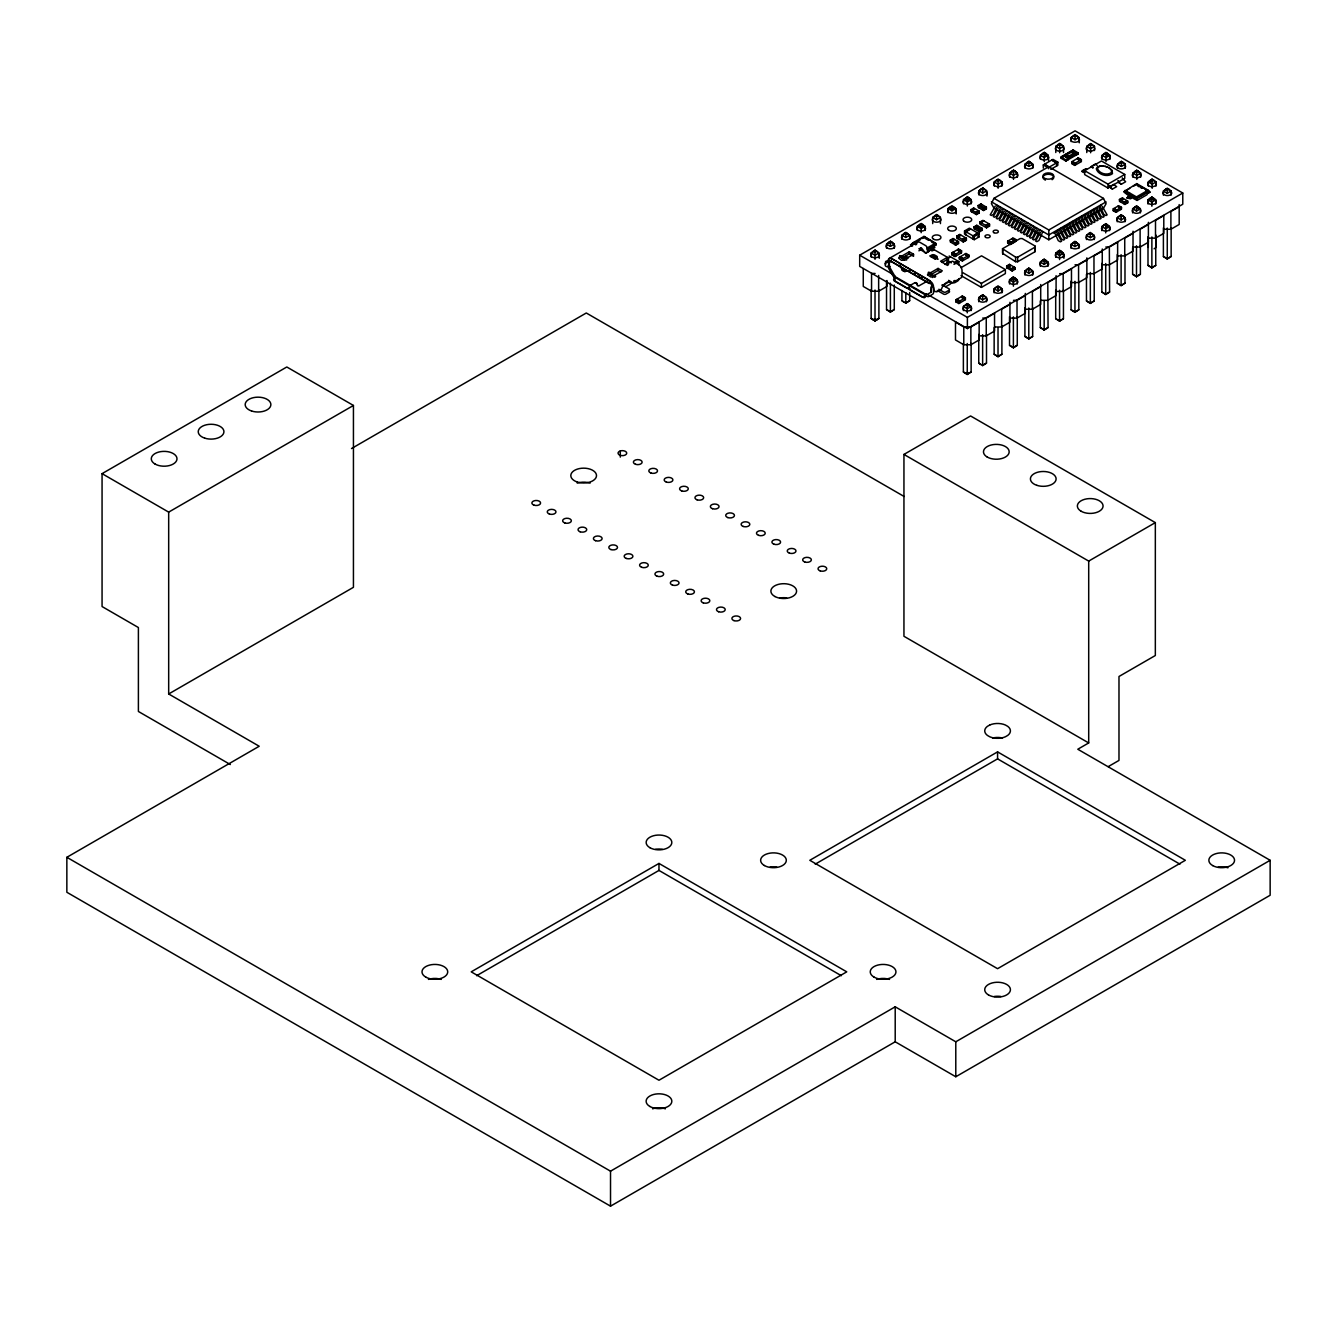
<?xml version="1.0" encoding="UTF-8"?>
<svg xmlns="http://www.w3.org/2000/svg" width="1337" height="1337" viewBox="0 0 1337 1337"><rect width="100%" height="100%" fill="white"/><g stroke="black" fill="none" stroke-linecap="round" stroke-linejoin="round"><path stroke-width="1.5" d="M1034.955 251.757L1034.972 245.958L1022.12 238.538L1020.047 238.604L1002.516 248.715L1002.516 253.261L1015.602 261.684L1017.641 261.751L1034.955 251.757L1034.972 245.958M931.037 286.954L931.17 292.452L931.739 285.867A2.139 1.237 60 0 0 930.218 283.243L930.218 281.138L928.53 279.851L890.86 258.125L930.218 281.138A4.713 2.724 60 0 1 933.56 286.92L933.56 292.135A4.713 2.724 60 0 1 932.574 294.29L928.931 296.396A4.713 2.724 60 0 1 926.574 296.162L925.989 293.739L924.134 296.212A1.721 1.387 -71 0 1 922.162 297.048L909.511 289.728A1.721 1.387 -71 0 1 909.06 287.505L910.363 285.433M1131.62 195.921L1131.085 198.411A2.741 1.588 -60 0 1 1130.567 198.795L1127.074 198.01L1128.161 196.873M914.19 242.231L915.126 241.98A3.911 2.256 60 0 1 915.678 242.231L916.313 242.599M919.204 239.34L920.14 239.089A3.911 2.256 60 0 1 920.508 239.256M921.628 237.953L922.563 237.702A3.911 2.256 60 0 1 923.098 237.953M1068.313 158.017L1068.581 156.295L1073.544 153.437L1074.831 154.256L1068.313 158.017L1064.102 155.593L1065.388 154.457L1068.581 156.295M900.052 257.122L904.297 259.579M928.296 275.088L929.098 273.015L933.343 275.455L932.541 277.528M995.263 206.065L990.249 214.822L991.436 215.491L993.575 214.254L996.733 207.218M998.288 207.82L993.291 216.561L994.461 217.246L996.617 216.009L999.758 208.973M1001.329 209.575L996.316 218.315L997.486 219.001L999.641 217.764L1002.783 210.711M1004.354 211.313L999.341 220.053L1000.527 220.739L1002.666 219.502L1005.808 212.466M1007.379 213.068L1002.366 221.808L1003.552 222.494L1005.691 221.257L1008.85 214.204M1010.404 214.806L1005.391 223.563L1006.577 224.248L1008.716 222.995L1011.875 215.959M1013.429 216.561L1008.432 225.301L1009.602 225.986L1011.758 224.75L1014.9 217.714M1016.471 218.315L1011.457 227.056L1012.644 227.741L1014.783 226.505L1017.925 219.452M1019.446 220.02L1014.432 228.777L1015.619 229.463L1017.758 228.209L1020.9 221.173M1022.471 221.775L1017.457 230.516L1018.644 231.201L1020.783 229.964L1023.925 222.928M1025.496 223.53L1020.482 232.27L1021.669 232.956L1023.808 231.719L1026.966 224.666M1028.521 225.268L1023.524 234.025L1024.694 234.694L1026.833 233.457L1029.991 226.421M1031.546 227.023L1026.549 235.763L1027.718 236.448L1029.874 235.212L1033.016 228.176M1034.587 228.761L1029.574 237.518L1030.76 238.203L1032.899 236.967L1036.041 229.914M1037.612 230.516L1032.599 239.256L1033.785 239.941L1035.924 238.705L1039.083 231.669M1040.637 232.27L1035.623 241.011L1036.81 241.696L1038.949 240.459L1042.108 233.407M1084.023 172.306L1085.46 171.571M925.989 295.828L925.555 296.697A1.721 1.387 -71 0 1 923.583 297.533L910.932 290.229A1.721 1.387 -71 0 1 910.296 289.277M931.271 248.766L936.184 244.704L935.599 243.133L923.967 236.398L912.586 242.966L912.001 244.554M1124.501 191.392L1136.734 183.62L1148.099 190.188L1148.684 191.241L1136.467 198.294C1114.005 184.69 1126.021 194.951 1137.135 200.433L1146.929 194.767L1148.684 191.759L1147.547 191.091M1129.113 196.455L1128.779 196.907A2.741 1.588 -60 0 1 1128.144 197.408L1127.074 198.01M895.121 278.012A4.713 2.724 60 0 1 892.765 275.522L889.105 269.188A4.713 2.724 60 0 1 888.136 265.913L889.941 266.949A2.139 1.237 60 0 0 890.392 268.453L894.052 274.787A2.139 1.237 60 0 0 895.121 275.907L893.851 278.731A1.721 1.387 -71 0 0 894.303 280.954L906.971 288.257A1.721 1.387 -71 0 0 908.926 287.438L909.879 285.968M1049.344 167.392L1044.498 164.25L1103.493 198.394L1106.083 203.692L1103.493 208.221L1048.81 239.791L993.976 208.137L991.385 203.608L993.976 198.311L1048.659 166.741L1048.659 168.729M1094.518 150.529L1094.518 146.435L1090.557 143.577L1086.764 146.435L1086.764 152.568M1109.894 159.404L1109.894 155.326L1105.933 152.468L1102.139 155.326L1102.139 159.404M1125.286 168.295L1125.286 164.2L1121.325 161.342L1117.531 164.2L1117.531 168.295M1140.678 177.169L1140.678 173.091L1136.701 170.234L1132.924 173.091L1132.924 177.169M1156.054 186.06L1156.054 181.966L1152.093 179.108L1148.299 181.966L1148.299 186.06M878.894 257.088L878.894 252.994L875.016 250.086L871.139 252.994L871.139 257.088M894.286 248.214L894.286 244.119L890.409 241.212L886.531 244.119L886.531 248.214M909.678 239.323L909.678 235.228L905.801 232.32L901.923 235.228L901.923 239.323M925.054 230.449L925.054 226.354L921.176 223.446L917.299 226.354L917.299 230.449M940.446 223.613L940.446 217.463L936.568 214.555L932.691 217.463L932.691 223.613M955.821 212.683L955.821 208.589L951.944 205.681L948.067 208.589L948.067 212.683M971.214 203.792L971.214 199.698L967.353 196.79L963.476 199.698L963.476 203.792M986.606 194.901L986.606 190.807L982.728 187.899L978.851 190.807L978.851 194.901M1001.998 186.027L1001.998 181.932L998.121 179.024L994.243 181.932L994.243 186.027M1017.373 177.136L1017.373 173.041L1013.496 170.133L1009.619 173.041L1009.619 177.136M1032.766 168.261L1032.766 164.167L1028.888 161.259L1025.011 164.167L1025.011 168.261M1048.141 159.37L1048.141 155.276L1044.264 152.368L1040.387 155.276L1040.387 159.37M1063.533 152.535L1063.533 146.401L1059.656 143.494L1055.779 146.401L1055.779 152.535M1078.926 141.605L1078.926 137.527L1075.048 134.602L1071.171 137.527L1071.171 141.605M971.13 310.602L971.13 306.524L967.253 303.616L963.375 306.524L963.375 310.602M986.505 301.727L986.505 297.633L982.628 294.725L978.751 297.633L978.751 301.727M1001.898 292.836L1001.898 288.759L998.02 285.851L994.143 288.759L994.143 292.836M1017.273 283.962L1017.273 279.868L1013.396 276.96L1009.519 279.868L1009.519 283.962M1032.665 275.071L1032.665 270.993L1028.788 268.085L1024.911 270.993L1024.911 275.071M1048.058 266.197L1048.058 262.102L1044.18 259.194L1040.303 262.102L1040.303 266.197M1063.45 257.306L1063.45 253.211L1059.572 250.303L1055.695 253.211L1055.695 257.306M1078.825 248.415L1078.825 244.337L1074.948 241.429L1071.071 244.337L1071.071 248.415M1094.218 239.54L1094.218 235.446L1090.34 232.538L1086.463 235.446L1086.463 239.54M1109.593 230.649L1109.593 226.571L1105.716 223.663L1101.855 226.571L1101.855 230.649M1124.985 221.775L1124.985 217.68L1121.108 214.772L1117.231 217.68L1117.231 221.775M1140.377 212.884L1140.377 208.806L1136.5 205.898L1132.623 208.806L1132.623 212.884M1155.753 204.009L1155.753 199.915L1151.876 197.007L1147.998 199.915L1147.998 204.009M1171.145 195.118L1171.145 191.041L1167.268 188.133L1163.391 191.041L1163.391 195.118M1131.654 195.102L1130.718 198.093M910.23 285.366L914.575 282.909M871.139 289.811L871.139 318.457L875.016 320.964L878.894 318.457L878.894 289.811M894.286 285.032L894.286 309.566L890.409 312.073L886.531 309.566L886.531 280.937M909.678 292.502L909.678 300.691L905.801 303.198L901.923 300.691L901.923 290.463M963.375 343.342L963.375 371.97L967.253 374.477L971.13 371.97L971.13 343.342M986.505 334.451L986.505 363.079L982.628 365.586L978.751 363.079L978.751 334.451M1001.898 325.576L1001.898 354.205L998.02 356.712L994.143 354.205L994.143 327.615M1017.273 316.685L1017.273 345.314L1013.396 347.821L1009.519 345.314L1009.519 316.685M1154.115 248.799L1156.054 247.429L1156.054 235.145M1032.665 307.811L1032.665 336.439L1028.788 338.946L1024.911 336.439L1024.911 307.811M1056.08 277.778L1047.79 282.558L1048.058 327.548L1044.18 330.055L1040.303 327.548L1040.303 300.959M1063.45 290.029L1063.45 318.674L1059.572 321.164L1055.695 318.674L1055.695 290.029M1078.825 281.154L1078.825 309.783L1074.948 312.29L1071.071 309.783L1071.071 281.154M1094.218 274.319L1094.218 300.909L1090.34 303.399L1086.463 300.909L1086.463 274.319M1117.632 242.231L1109.342 247.027L1109.593 292.018L1105.716 294.524L1101.855 292.018L1101.855 263.389M1124.985 254.498L1124.985 283.143L1121.108 285.633L1117.231 283.143L1117.231 254.498M1140.377 245.624L1140.377 274.252L1136.5 276.759L1132.623 274.252L1132.623 247.663M1155.753 236.733L1155.753 265.378L1151.876 267.868L1147.998 265.378L1147.998 236.733M1171.145 227.858L1171.145 256.487L1167.268 258.994L1163.391 256.487L1163.391 227.858M1130.534 198.294L1127.074 197.492M230.348 764.547L138.396 711.468L138.396 627.538L102.063 606.547L102.063 473.649L286.803 366.99L353.436 405.462L353.436 587.311L168.679 693.97L168.679 512.121L353.436 405.462M351.497 448.547L586.291 312.992L904.113 496.478M859.691 255.2L1075.082 130.842L1182.777 193.029L1182.777 204.227L967.386 328.584L859.691 266.397L859.691 255.2L891.996 273.868M875.016 250.754L871.139 252.994L875.016 255.233L878.894 252.994L875.016 250.086M890.409 241.88L886.531 244.119L890.409 246.359L894.286 244.119L890.409 241.212M904.497 233.741L901.923 235.228L905.801 237.468L909.678 235.228L907.088 233.741M919.889 224.867L917.299 226.354L921.176 228.594L925.054 226.354L922.48 224.867M936.568 215.224L932.691 217.463L936.568 219.703L940.446 217.463L936.568 214.555M950.657 207.101L948.067 208.589L951.944 210.828L955.821 208.589L953.248 207.101M967.353 197.458L963.476 199.698L967.353 201.937L971.214 199.698L967.353 196.79M982.728 188.584L978.851 190.807L982.728 193.046L986.606 190.807L982.728 187.899M996.817 180.445L994.243 181.932L998.121 184.172L1001.998 181.932L999.407 180.445M1013.496 170.818L1009.619 173.041L1013.496 175.281L1017.373 173.041L1013.496 170.133M1028.888 161.927L1025.011 164.167L1028.888 166.406L1032.766 164.167L1028.888 161.259M1042.977 153.788L1040.387 155.276L1044.264 157.515L1048.141 155.276L1044.264 152.368M1059.656 144.162L1055.779 146.401L1059.656 148.641L1063.533 146.401L1059.656 143.494M1077.622 136.775L1075.048 135.288L1071.171 137.527L1075.048 139.75L1078.926 137.527M873.412 251.022L875.016 251.958L876.637 251.022M888.787 242.147L890.409 243.083L892.03 242.147M904.18 233.256L905.801 234.192L907.405 233.256M919.555 224.382L921.176 225.318L922.797 224.382M934.947 215.491L936.568 216.427L938.19 215.491M950.34 206.617L951.944 207.553L953.565 206.617M965.732 197.726L967.353 198.661L968.957 197.726M981.107 188.835L982.728 189.77L984.35 188.835M996.5 179.96L998.121 180.896L999.742 179.96M1011.875 171.069L1013.496 172.005L1015.117 171.069M1027.267 162.195L1028.888 163.131L1030.509 162.195M1042.659 153.304L1044.264 154.24L1045.885 153.304M1058.035 144.429L1059.656 145.365L1061.277 144.429M1073.427 135.538L1075.048 136.474L1076.653 135.538M1043.295 168.094L1043.295 164.936L1052.988 159.354L1057.834 162.145L1057.834 165.287L1050.798 169.348M1073.16 149.995L1060.943 157.047L1060.943 158.184L1065.856 161.025L1078.09 153.972L1078.09 152.836L1073.16 149.995L1073.16 151.131L1078.09 153.972M970.913 209.608L973.67 208.004L979.202 211.196L979.202 213.001L976.428 214.589L970.913 211.396L970.913 209.608L976.428 212.8L979.202 211.196M978.099 205.547L980.857 203.943L986.388 207.135L986.388 208.94L983.614 210.527L978.099 207.335L978.099 205.547L983.614 208.739L986.388 207.135M1064.102 155.593L1070.352 151.599L1074.831 154.256M912.536 246.058L912.152 246.058A2.741 1.588 60 0 1 911.617 245.841L910.564 244.704L920.391 239.707M921.611 238.471L922.814 238.304M1061.127 157.916L1063.383 156.78M1064.854 155.928L1070.72 152.552M910.564 245.223L912.987 243.819M971.598 210.21L974.372 208.605M978.784 206.149L981.542 204.344L978.784 205.948L978.784 207.736M889.105 258.526L917.566 242.097M1057.834 162.145L1048.141 167.743L1043.295 164.936M1090.641 144.195L1086.764 146.435L1090.641 148.674L1094.518 146.435L1090.557 143.577M1088.936 144.513L1090.557 145.449L1092.162 144.513M1068.313 158.618L1063.383 155.627L1061.127 157.081L1065.856 159.888L1078.09 152.836M975.743 212.6L978.5 210.795L979.202 213.001M982.929 208.539L985.687 206.734L985.687 208.539M1077.906 153.905L1075.65 155.393M899.35 257.523L900.386 256.921L899.634 255.618L901.907 256.052L909.294 251.791L913.539 254.231L913.539 256.336L909.294 253.88L901.907 258.158L901.907 256.052M985.687 208.338L982.929 210.126L982.929 208.338M916.597 244.253A4.713 2.724 60 0 1 919.923 242.331L925.639 245.624A1.721 0.986 60 0 1 926.34 246.275L928.346 249.05A2.574 2.072 43 0 1 928.012 252.175L925.421 253.178L922.095 248.732A1.721 0.986 60 0 0 921.394 248.08L918.903 248.732L925.872 252.927M902.976 258.058L906.302 256.236L907.706 257.59A2.139 1.237 60 0 0 908.024 258.275M1071.739 161.727L1078.357 157.9L1081.366 159.638L1081.366 161.593L1074.747 165.404L1071.739 163.666L1071.739 161.727L1075.583 162.98M1071.956 161.827L1075.583 163.198M1081.148 159.972L1077.522 158.384L1081.148 159.972L1081.148 161.493M918.903 250.821L920.708 249.768L920.708 247.679M913.539 254.231L906.152 258.509L906.687 259.913L901.506 260.28L898.731 258.225A2.156 1.237 0 0 1 899.032 257.757M927.477 247.813L935.599 243.133M1081.366 159.638L1074.747 163.465L1074.747 165.404M927.26 249.317L936.184 244.17L923.967 236.398M925.923 252.777L934.914 247.562M964.529 230.967L969.375 228.159L979.068 233.758L979.068 236.9L974.222 239.707L964.529 234.109L964.529 230.967L974.222 236.549L979.068 233.758M979.921 222.059L982.929 220.338L989.547 224.148L989.547 226.103L986.539 227.825L979.921 224.014L979.921 222.059L986.539 225.886L986.539 227.825M956.791 236.164L959.782 234.443L966.4 238.253L966.4 240.209L963.392 241.93L956.791 238.12L956.791 236.164L963.392 239.991L963.392 241.93M980.138 222.393L983.765 220.806L980.138 222.393L980.756 224.499M950.256 240.125L953.014 238.538L958.545 241.73L958.545 243.518L955.788 245.122L950.256 241.93L950.256 240.125L955.788 243.317L958.545 241.73M957.61 238.604L956.991 236.499L959.999 234.777M974.004 226.872L976.762 225.268L982.294 228.46L982.294 230.248L979.52 231.853L974.004 228.66L974.004 226.872L979.52 230.048L982.294 228.46M980.756 222.761L983.765 221.023M950.941 240.727L953.716 238.939L953.716 240.526M957.61 236.866L960.618 234.911L956.991 236.499M965.749 232.003L970.595 228.861L965.749 231.669L965.749 234.811M974.69 227.457L977.447 225.869M1104.73 153.822L1102.139 155.326L1106.017 157.565L1109.894 155.326L1105.933 152.468M1104.312 153.404L1105.933 154.323L1107.554 153.404M935.883 259.06A1.721 0.986 -60 0 0 934.83 258.977L936.652 257.924A2.139 1.237 0 0 0 936.652 256.169L934.713 255.049A2.139 1.237 0 0 0 931.672 255.049L929.867 256.102A1.721 0.986 -60 0 1 931.07 256.804L931.672 256.453A2.139 1.237 0 0 1 934.713 256.453L936.652 257.573A2.139 1.237 0 0 1 937.204 258.776M955.086 243.117L957.86 241.529M978.834 229.864L981.592 228.059L981.592 229.864M988.712 223.881L985.72 225.619L989.33 224.248M962.573 239.724C970.779 236.081 960.3 238.671 963.192 240.075L966.4 238.253M985.72 225.619L989.547 224.148M955.086 244.521L957.86 242.916M1082.034 171.153C1094.602 165.821 1076.201 171.052 1084.223 172.59M957.86 243.117L955.086 244.721L955.086 242.916L957.86 241.328L958.545 243.518M988.712 225.401L985.72 227.357L988.712 225.401L989.547 226.103M981.592 229.663L978.834 231.451L978.834 229.663M1092.897 167.877L1090.892 166.707L1095.17 164.05L1097.159 165.404M1084.658 170.685L1101.454 160.992L1124.751 174.445L1124.751 178.339L1107.972 188.032L1084.658 174.579L1084.658 170.685L1107.972 184.138L1124.751 174.445M985.72 227.14L989.33 225.769M966.4 240.209L962.573 241.462L966.2 239.875M973.018 236.214L977.865 233.056L973.018 235.864L973.018 239.005M863.267 268.52L863.267 286.436L871.557 291.215L878.643 291.215L886.932 286.436L886.932 280.519M951.944 252.894L958.562 249.066L961.57 250.804L961.57 252.76L954.952 256.57L951.944 254.832L951.944 252.894L955.788 256.102L951.944 254.832M952.161 252.994L952.78 254.147M947.131 258.576L950.373 256.704L947.131 258.927M961.57 250.804L954.952 254.615L954.952 256.57M942.1 262.47L946.646 259.879M946.646 262.303L947.432 263.272L946.646 262.303L948.451 261.25L948.451 258.793A2.574 1.487 -60 0 0 946.646 257.757L940.579 261.25L947.549 265.445M1121.409 161.961L1117.531 164.2L1121.409 166.44L1125.286 164.2L1121.325 161.342M934.914 275.104L935.683 276.425L930.686 276.943L927.51 274.837A2.156 1.237 0 0 1 928.129 274.135L929.165 273.533L928.413 272.23L930.686 272.664L938.073 268.403L942.318 270.843L934.914 275.104L934.914 277.21M1119.704 162.278L1121.325 163.214L1122.946 162.278M959.348 257.289L965.966 253.478L968.957 255.2L968.957 257.155L962.356 260.966L959.348 259.244L959.348 257.289L962.356 259.027L968.957 255.2M929.098 273.015L928.196 273.099L930.686 274.77L938.073 270.492L940.897 272.13M947.615 265.311L948.735 263.857A1.721 0.986 60 0 0 948.05 263.707L944.941 264.425L952.295 261.267A1.721 0.986 60 0 1 952.98 261.417L958.846 264.743L958.846 261.601L949.153 256.002M959.565 258.91L962.556 260.631L959.565 258.91L959.565 257.389L963.175 258.542M954.401 262.771L957.626 260.899L954.401 263.122M965.13 254.164L968.757 255.534L968.138 257.64M954 264.392L958.846 261.601M919.421 285.566L927.594 280.987M930.201 283.26L926.407 281.539M961.036 267.667L981.542 255.835L1005.374 269.573L1005.374 273.567L981.425 287.388L961.019 275.606M1015.953 239.574L1010.421 242.766L1010.421 244.554L1007.663 242.966L1007.663 241.161L1013.195 237.969L1015.953 239.574L1015.953 241.362M873.078 319.844L875.016 318.724L876.955 319.844M1007.663 242.966L1008.349 240.76L1011.123 242.365L1011.123 243.952M878.894 318.457L875.016 320.696L871.139 318.457M894.286 309.566L890.409 311.805L886.531 309.566M905.801 302.931L909.678 300.691M1136.801 170.852L1132.924 173.091L1136.801 175.331L1140.678 173.091L1136.701 170.234M1109.677 186.745L1113.955 184.272M1011.123 244.153L1015.268 241.763L1015.268 239.975L1012.493 238.37L1012.493 239.975M1135.08 171.169L1136.701 172.089L1138.322 171.169M931.304 292.068L927.644 294.173A2.139 1.237 60 0 1 926.574 294.073L925.989 293.739M1109.66 186.528L1112.401 189.085L1116.679 186.628L1114.54 185.174M1119.086 182.651L1121.359 184.239L1125.637 181.765L1122.211 178.022M993.976 198.311L1048.81 229.964L1103.493 198.394M1106.083 201.887L1048.81 234.961L991.385 201.803M1126.255 190.389L1129.748 188.367M1133.241 186.344L1136.734 184.339L1137.687 185.408L1136.734 183.62M1002.516 248.715L1015.602 257.155L1017.641 257.205L1034.955 247.211M1119.42 199.464L1122.194 197.859L1127.709 201.051L1127.709 202.856L1124.952 204.444L1119.42 201.252L1119.42 199.464L1124.952 202.656L1127.709 201.051M1150.472 180.044L1152.093 180.98L1153.714 180.044M1120.122 200.065L1122.879 198.26L1122.879 199.865M1006.694 265.963L1009.452 264.358L1014.967 267.55L1014.967 269.339L1012.209 270.943L1006.694 267.751L1006.694 265.963L1012.209 269.138L1014.967 267.55M1141.48 188.116L1142.517 188.049M1007.379 266.548L1010.137 264.96M1006.694 267.751L1009.452 266.147L1009.452 264.358M962.707 272.598L981.425 283.394L1005.374 269.573M1113.203 208.906L1118.718 205.714L1121.492 207.302L1121.492 209.107L1115.96 212.299L1113.203 210.694L1113.203 208.906L1115.96 210.494L1121.492 207.302M1124.267 202.455L1127.024 200.65L1127.709 202.856M955.788 299.856L962.406 296.029L965.398 297.767L965.398 299.722L958.796 303.532L955.788 301.794L955.788 299.856L958.997 301.677C961.888 300.273 951.409 297.683 959.615 301.326M1011.524 268.938L1014.282 267.35M1127.024 202.255L1124.267 204.043L1124.267 202.255M1125.085 190.339L1136.467 196.907L1148.099 190.188M955.988 299.939L955.788 301.794M1113.203 210.694L1116.646 211.898L1116.646 210.093L1113.888 208.505L1113.888 210.293M1118.718 207.502L1118.033 206.115L1120.79 207.904M965.398 297.767L958.796 301.577L958.796 303.532M1148.684 191.759L1136.467 198.812L1124.501 191.91M964.579 298.469L961.57 296.513L965.197 298.101L964.579 300.19M1147.814 191.241L1148.349 193.163A2.741 1.588 -60 0 0 1148.884 192.946C1150.355 192.795 1149.185 190.907 1147.798 190.489M955.988 301.46L959.615 303.064M967.253 304.284L963.375 306.524L967.253 308.747L971.13 306.524L967.253 303.616M982.628 295.393L978.751 297.633L982.628 299.872L986.505 297.633L982.628 294.725M996.717 287.254L994.143 288.759L998.02 290.981L1001.898 288.759L999.307 287.254M1028.788 268.754L1024.911 270.993L1028.788 273.216L1032.665 270.993L1028.788 268.085M1059.572 250.972L1055.695 253.211L1059.572 255.451L1063.45 253.211L1059.572 250.303M1074.948 242.097L1071.071 244.337L1074.948 246.576L1078.825 244.337L1074.948 241.429M1105.716 224.332L1101.855 226.571L1105.716 228.811L1109.593 226.571L1105.716 223.663M1121.108 215.441L1117.231 217.68L1121.108 219.92L1124.985 217.68L1121.108 214.772M1135.197 207.302L1132.623 208.806L1136.5 211.045L1140.377 208.806L1136.5 205.898M1151.876 197.675L1147.998 199.915L1151.876 202.154L1155.753 199.915L1151.876 197.007M1169.842 190.289L1167.268 188.801L1163.391 191.041L1167.268 193.28L1171.145 191.041M965.632 304.535L967.253 305.471L968.857 304.535M981.007 295.661L982.628 296.597L984.249 295.661M996.399 286.77L998.02 287.706L999.641 286.77M1011.791 277.895L1013.396 278.831L1015.017 277.895M1027.167 269.004L1028.788 269.94L1030.409 269.004M1042.559 260.13L1044.18 261.066L1045.785 260.13M1057.951 251.239L1059.572 252.175L1061.194 251.239M1073.327 242.365L1074.948 243.284L1076.569 242.365M1088.719 233.474L1090.34 234.41L1091.961 233.474M1104.111 224.599L1105.716 225.518L1107.337 224.599M1119.487 215.708L1121.108 216.644L1122.729 215.708M1134.879 206.834L1136.5 207.77L1138.121 206.834M1150.255 197.943L1151.876 198.879L1153.497 197.943M1165.647 189.069L1167.268 190.004L1168.889 189.069M1044.18 259.194L1040.303 262.102L1044.18 264.342L1048.058 262.102L1045.467 260.615M1090.34 232.538L1086.463 235.446L1090.34 237.685L1094.218 235.446L1091.627 233.958M927.895 294.591L967.386 317.387L1182.777 193.029M970.863 326.98L979.152 322.184L979.152 339.949L970.863 344.745L963.776 344.745L955.487 339.949L955.487 322.033L963.776 326.98L970.863 326.98L970.863 344.745M982.712 318.089L986.255 318.089L994.544 313.309M1009.936 304.418L1001.63 309.215L1001.63 326.98L994.544 326.98M1013.479 300.324L1017.022 300.324L1025.312 295.544M1040.704 286.653L1032.415 291.449L1032.415 309.215L1025.312 309.215M1059.639 273.667L1063.182 273.667L1071.472 268.887M1075.032 264.793L1078.575 264.793L1086.864 259.996M1102.256 251.122L1093.967 255.902L1093.967 273.667L1086.864 273.667M1133.024 233.357L1124.735 238.136L1124.735 255.902L1117.632 255.902M1148.399 224.466L1140.11 229.262L1140.11 247.027L1133.024 247.027M1163.792 215.591L1155.502 220.371L1155.502 238.136L1148.399 238.136M1179.184 206.7L1170.894 211.497L1170.894 229.262L1163.792 229.262M1088.702 742.937L903.946 636.278L903.946 454.43L1088.702 561.089L1088.702 742.937L1077.789 749.238L1270.15 860.293L1270.15 895.255L955.788 1076.753L895.205 1041.79L610.524 1206.158L66.85 892.264L66.85 857.301L259.211 746.247L168.679 693.97M979.152 335.854L986.255 335.854L994.544 331.075L994.544 313.159M1001.63 326.98L1009.936 322.184L1009.936 302.296M1009.936 318.089L1017.022 318.089L1025.312 313.309L1025.312 293.421M1032.415 309.215L1040.704 304.418L1040.704 284.53M1056.096 291.433L1063.182 291.433L1071.472 286.653L1071.472 268.737M1071.472 282.558L1078.575 282.558L1086.864 277.762L1086.864 257.874M1093.967 273.667L1102.256 268.887L1102.256 249M1124.735 255.902L1133.024 251.122L1133.024 231.234M1140.11 247.027L1148.399 242.231L1148.399 222.343M1155.502 238.136L1163.792 233.357L1163.792 215.441M1170.894 229.262L1179.184 224.466L1179.184 204.578M971.13 371.97L967.253 374.21L963.375 371.97M982.628 365.319L986.505 363.079M1001.898 354.205L998.02 356.444L994.143 354.205M1017.273 345.314L1013.396 347.553L1009.519 345.314M1032.665 336.439L1028.788 338.679L1024.911 336.439M1048.058 327.548L1044.18 329.788L1040.303 327.548M1063.45 318.674L1059.572 320.897L1055.695 318.674M1078.825 309.783L1074.948 312.022L1071.071 309.783M1094.218 300.909L1090.34 303.131L1086.463 300.909M1109.593 292.018L1105.716 294.257L1101.855 292.018M1124.985 283.143L1121.108 285.366L1117.231 283.143M1140.377 274.252L1136.5 276.492L1132.623 274.252M1155.753 265.378L1151.876 267.601L1147.998 265.378M1171.145 256.487L1167.268 258.726L1163.391 256.487M903.946 454.43L970.578 415.957L1155.335 522.617L1155.335 655.514L1118.985 676.489L1118.985 760.419L1108.239 766.619M1088.702 561.089L1155.335 522.617M658.974 863.435L471.209 971.849L658.974 1080.246L846.756 971.849L658.974 863.435L658.974 870.42L841.341 975.709M476.624 975.709L658.974 870.42M997.569 751.879L809.804 860.293L997.569 968.69L1185.351 860.293L997.569 751.879L997.569 758.864L815.219 864.153M66.85 857.301L610.524 1171.179L895.205 1006.811L955.788 1041.79L1270.15 860.293M886.932 262.47L889.941 261.734A2.139 1.237 60 0 1 891.06 260.698M885.228 263.773L885.228 265.161A1.721 1.387 9.2 0 0 886.932 266.665L889.924 266.297M1099.783 166.072L1097.426 168.261C1098.763 173.509 1107.237 175.832 1111.365 172.523L1111.548 170.568L1109.877 168.445M1145.374 189.085L1146.31 191.007M928.63 274.235L929.917 274.319M1101.32 165.821L1097.593 166.774L1096.273 168.713C1097.827 174.829 1107.671 177.52 1112.468 173.66L1111.966 170.15L1108.457 167.493M941.766 285.115L943.003 285.299M915.093 282.625L916.163 282.742M917.55 285.6L918.903 285.851M929.683 283.461L889.389 260.28L890.91 261.083M1105.799 247.027L1109.342 247.027M1102.256 264.793L1109.342 264.793L1117.632 259.996L1117.632 242.081M875.1 273.45L871.557 273.45L871.557 291.215M1040.704 300.324L1047.79 300.324L1056.08 295.544L1056.096 275.639M1100.786 165.888L1103.075 165.855M889.941 262.085L887.166 260.982A1.721 1.387 9.2 0 0 885.462 262.286L885.462 263.69M900.336 256.403L899.417 256.487L904.581 258.843M933.343 275.455L930.552 274.62M1102.841 165.922L1107.136 166.924M899.717 265.177L902.458 269.924A2.139 1.237 60 0 0 903.528 271.043L906.987 271.177L900.302 267.016M915.778 282.742L916.647 283.06M1104.947 166.156L1109.092 167.827M1093.031 167.727L1090.892 166.707M917.917 285.667L916.313 282.943M944.189 286.001A4.713 2.724 60 0 0 946.546 286.235L950.206 284.113A4.713 2.724 60 0 0 951.125 282.642A2.273 1.538 -24.2 0 0 951.075 282.023C948.2 280.269 942.635 284.497 941.916 287.973A4.713 2.724 60 0 1 940.997 289.427L937.337 291.55A4.713 2.724 60 0 1 934.998 291.316M911.583 245.289L910.564 244.704M1153.463 180.478L1156.054 181.966L1152.176 184.205L1148.299 181.966L1152.093 179.108M1138.907 185.592L1149.937 191.809M1147.53 190.94L1149.937 192.327M1137.971 186.127L1140.093 186.645M1077.522 158.602L1080.53 160.34M1119.353 182.885L1121.359 184.239M1071.956 163.331L1074.965 165.069L1074.965 163.549M1056.614 163.198L1051.768 160.039L1056.614 162.847L1056.614 165.989M1113.888 208.706L1116.646 210.293M981.542 206.149L986.388 208.94M1012.493 238.571L1015.268 240.175M1008.349 240.961L1011.123 242.565M1007.663 241.161L1010.421 242.766M977.447 227.457L982.294 230.248M977.865 236.214L979.068 236.9M1014.967 269.339L1014.282 267.149L1011.524 268.737L1011.524 270.542M1014.699 278.38L1017.273 279.868L1013.396 282.107L1009.519 279.868L1013.396 276.96M968.757 255.534L965.749 253.813L965.749 255.317M963.175 258.76L960.183 257.022M923.967 237.635L928.68 240.376M931.822 242.181L936.184 244.704L928.112 248.415A3.911 2.256 60 0 0 927.56 248.03M952.161 254.498L955.17 256.236M933.259 249.167L947.933 257.623M932.674 250.821L931.588 250.186M926.925 248.197L928.129 250.905M946.98 260.347L951.342 262.854M912.586 242.966L915.912 244.888M913.89 244.002L913.255 243.635A3.911 2.256 60 0 0 912.703 243.384L911.767 245.289M933.193 256.286L938.156 259.177M931.07 256.804L934.379 258.709M950.808 281.622L948.585 280.369L949.237 281.555A2.139 1.237 60 0 1 948.919 281.89L945.259 283.996A2.139 1.237 60 0 1 944.591 284.062M942.702 285.199L949.003 288.842A1.721 0.986 0 0 1 949.003 290.229L945.978 291.984A1.721 0.986 0 0 1 943.554 291.984L938.825 289.26M965.197 298.101L962.189 296.363L962.189 297.884M890.442 261.099L929.215 283.477M931.739 286.218C934.663 285.266 933.894 293.956 933.56 291.466M901.873 270.024L905.032 271.846M937.254 290.447L943.554 294.09A1.721 0.986 0 0 0 945.978 294.09L949.003 292.335A1.721 0.986 0 0 0 949.003 290.931M895.155 276.659L925.438 294.14M894.687 277.194L924.97 294.675M967.253 372.238L969.191 373.357M997.569 758.864L1179.936 864.153M102.063 473.649L168.679 512.121M901.923 300.691L903.862 302.078M978.751 363.079L980.689 364.466M1117.933 180.495L1118.701 181.431M1108.975 185.358L1109.743 186.294M1110.262 187.648L1112.401 189.085M928.279 248.565L929.048 251.406M1122.645 178.423L1123.113 179.676M1119.002 182.768L1118.551 181.448M917.483 285.383L916.764 283.26M1102.106 206.149L1107.12 214.889L1105.933 215.575L1103.794 214.338L1100.652 207.302M1099.081 207.904L1104.095 216.644L1102.908 217.329L1100.769 216.093L1097.61 209.04M1096.056 209.642L1101.07 218.399L1099.883 219.067L1097.744 217.831L1094.585 210.795M1093.031 211.396L1098.028 220.137L1096.858 220.822L1094.702 219.586L1091.56 212.55M1089.989 213.151L1095.003 221.892L1093.816 222.577L1091.677 221.34L1088.535 214.288M1086.964 214.889L1091.978 223.63L1090.791 224.315L1088.652 223.078L1085.51 216.042M1083.939 216.644L1088.953 225.385L1087.766 226.07L1085.627 224.833L1082.469 217.781M1080.914 218.382L1085.911 227.14L1084.742 227.825L1082.602 226.571L1079.444 219.535M1077.772 220.204L1082.769 228.945L1081.6 229.63L1079.444 228.393L1076.302 221.357M1074.731 221.959L1079.744 230.699L1078.575 231.385L1076.419 230.148L1073.277 223.095M1071.706 223.697L1076.72 232.454L1075.533 233.123L1073.394 231.886L1070.252 224.85M1068.681 225.452L1073.695 234.192L1072.508 234.877L1070.369 233.641L1067.21 226.588M1065.656 227.19L1070.67 235.947L1069.483 236.632L1067.344 235.396L1064.185 228.343M1062.631 228.945L1067.628 237.685L1066.458 238.37L1064.302 237.134L1061.16 230.098M1059.589 230.699L1064.603 239.44L1063.416 240.125L1061.277 238.888L1058.135 231.836M1056.564 232.437L1061.578 241.195L1060.391 241.88L1058.252 240.627L1055.094 233.591M1137.135 200.433L1136.467 196.907M905.701 255.969L905.817 256.487A4.713 2.724 60 0 0 906.737 259.01M1152.093 180.98L1152.176 188.3M1136.701 172.089L1136.801 179.409M1121.325 163.214L1121.409 166.44M1105.933 154.323L1106.017 161.643M1090.557 145.449L1090.641 152.769M1167.268 190.004L1167.268 193.28M1167.268 228.042L1167.268 258.994M1151.876 198.879L1151.876 206.249M1151.876 236.933L1151.876 267.868M1148.299 241.278L1148.299 247.429M1141.313 188.116L1140.377 186.211A3.911 2.256 -60 0 0 1139.826 186.461M1138.89 186.712L1137.954 184.807A3.911 2.256 -60 0 0 1137.403 185.058M1136.5 207.77L1136.5 211.045M1136.5 245.807L1136.5 276.759M1128.294 196.689L1129.23 193.698A3.911 2.256 -60 0 1 1129.782 193.313M1124.952 202.656L1124.952 204.444M1121.108 216.644L1121.108 219.92M1121.108 254.698L1121.108 285.633M1120.79 207.703L1120.79 209.508M1120.122 199.865L1120.122 201.653M1115.96 210.494L1115.96 212.299M1107.972 184.138L1107.972 188.032M1105.716 225.518L1105.716 232.889M1105.716 263.573L1105.716 294.524M1097.761 207.77L1096.591 208.455M1090.34 234.41L1090.34 237.685M1090.34 272.464L1090.34 303.399M1088.686 213.018L1087.499 213.703M1079.277 139.081L1079.277 142.808M1078.575 264.793L1078.575 282.558M1078.357 157.9L1078.357 159.855M1075.65 154.373L1070.72 151.532L1072.976 150.229L1072.976 151.064M1075.048 136.474L1075.048 139.75M1074.948 243.284L1074.948 246.576M1074.948 281.338L1074.948 312.29M1068.313 159.621L1066.04 160.758L1066.04 159.922M1065.856 159.888L1065.856 161.025M1063.901 254.565L1063.901 258.292M1063.182 273.667L1063.182 291.433M1059.656 145.365L1059.656 152.736M1059.572 252.175L1059.572 259.545M1059.572 290.229L1059.572 321.164M1048.81 229.964L1048.81 239.791M1048.509 156.847L1048.509 160.574M1044.264 154.24L1044.264 161.61M1044.18 261.066L1044.18 264.342M1044.18 301.159L1044.18 330.055M1028.888 163.131L1028.888 166.406M1028.788 269.94L1028.788 273.216M1028.788 307.995L1028.788 338.946M1017.641 257.205L1017.641 261.751M1017.022 300.324L1017.022 318.089M1015.602 257.155L1015.602 261.684M1013.496 172.005L1013.496 179.375M1013.396 278.831L1013.396 286.202M1013.396 316.886L1013.396 347.821M1012.209 269.138L1012.209 270.943M1010.137 266.548L1010.137 264.759L1007.379 266.347L1007.379 268.152M1002.75 249.735L1002.75 254.264M998.121 180.896L998.121 188.266M998.02 287.706L998.02 290.981M998.02 327.799L998.02 356.712M986.973 192.378L986.973 196.104M986.338 225.97L986.338 227.491M986.255 318.089L986.255 335.854M983.614 208.739L983.614 210.527M982.728 189.77L982.728 193.046M982.628 296.597L982.628 299.872M982.628 334.651L982.628 365.586M981.425 283.394L981.425 287.388M980.857 203.943L980.857 205.748M979.52 230.048L979.52 231.853M977.447 227.257L977.447 225.669L974.69 227.257L974.69 229.062M976.762 225.268L976.762 227.073M976.428 212.8L976.428 214.589M975.743 212.399L975.743 214.187M974.222 236.549L974.222 239.707M973.67 208.004L973.67 209.809M971.598 210.009L971.598 211.798M967.353 198.661L967.353 206.032M967.386 317.387L967.386 328.584M967.253 305.471L967.253 312.841M967.253 343.525L967.253 374.477M965.966 253.478L965.966 255.417M963.776 326.98L963.776 344.745M963.192 240.075L963.192 241.596M962.556 259.111L962.556 260.631M962.356 259.027L962.356 260.966M962.406 296.029L962.406 297.984M960.735 253.228L961.353 251.139L958.362 249.401L958.362 250.921M959.782 234.443L959.782 236.382M958.997 301.677L958.997 303.198M958.562 249.066L958.562 251.022M956.206 210.143L956.206 213.87M955.788 243.317L955.788 245.122M955.788 1041.79L955.788 1076.753M953.014 238.538L953.014 240.326M951.944 207.553L951.944 210.828M950.941 240.526L950.941 242.331M938.073 268.403L938.073 270.492M936.568 216.427L936.568 219.703M931.471 250.019L930.535 247.027A3.911 2.256 60 0 0 930.151 246.743M930.686 272.664L930.686 274.77M921.176 225.318L921.176 232.688M909.294 251.791L909.294 253.88M905.801 234.192L905.801 237.468M905.801 292.703L905.801 303.198M895.205 1006.811L895.205 1041.79M890.409 243.083L890.409 246.359M890.409 283.177L890.409 312.073M889.339 262.353L889.339 266.548M888.654 262.487L888.654 266.698M888.136 261.033L888.136 260.682A4.713 2.724 60 0 1 891.461 258.76M879.278 254.565L879.278 258.292M878.643 275.422L878.643 291.215M875.016 251.958L875.016 259.328M875.016 290.012L875.016 320.964M620.284 450.953A4.345 2.507 0 0 0 620.151 455.299A4.345 2.507 0 0 0 626.735 453.193A4.345 2.507 0 0 0 620.284 450.953L620.284 457.12M610.524 1171.179L610.524 1206.158M655.648 849.279A12.852 7.42 0 0 1 662.3 849.279M876.671 979.403A12.852 7.42 0 0 1 889.523 979.403M770.129 867.111A12.852 7.42 0 0 1 776.78 867.111M1218.191 867.145A12.852 7.42 0 0 1 1227.951 867.797M992.656 738.024A12.852 7.42 0 0 1 1002.483 738.024M994.243 996.5A12.852 7.42 0 0 1 1000.895 996.5M652.556 1108.808A12.852 7.42 0 0 1 665.408 1108.808M428.442 979.403A12.852 7.42 0 0 1 441.277 979.403M878.142 253.428A4.345 2.507 0 0 1 878.142 256.988A4.345 2.507 0 0 1 871.991 256.988A4.345 2.507 0 0 1 871.991 253.428M893.534 244.554A4.345 2.507 0 0 1 893.534 248.097A4.345 2.507 0 0 1 887.384 248.097A4.345 2.507 0 0 1 887.384 244.554M908.926 235.663A4.345 2.507 0 0 1 908.926 239.223A4.345 2.507 0 0 1 902.759 239.223A4.345 2.507 0 0 1 902.759 235.663M922.346 226.137A4.345 2.507 0 0 1 924.786 229.997A4.345 2.507 0 0 1 917.667 229.997A4.345 2.507 0 0 1 920.107 226.137M939.694 217.898A4.345 2.507 0 0 1 939.694 221.457A4.345 2.507 0 0 1 933.544 221.457A4.345 2.507 0 0 1 933.544 217.898M953.131 208.371A4.345 2.507 0 0 1 955.571 212.232A4.345 2.507 0 0 1 948.434 212.232A4.345 2.507 0 0 1 950.874 208.371M968.506 199.48A4.345 2.507 0 0 1 970.946 203.358A4.345 2.507 0 0 1 963.827 203.358A4.345 2.507 0 0 1 966.25 199.48M985.854 191.258A4.345 2.507 0 0 1 985.854 194.801A4.345 2.507 0 0 1 979.687 194.801A4.345 2.507 0 0 1 979.687 191.258M1001.229 182.367A4.345 2.507 0 0 1 1001.229 185.927A4.345 2.507 0 0 1 995.079 185.927A4.345 2.507 0 0 1 995.079 182.367M1016.621 173.492A4.345 2.507 0 0 1 1016.621 177.036A4.345 2.507 0 0 1 1010.471 177.036A4.345 2.507 0 0 1 1010.471 173.492M1031.997 164.601A4.345 2.507 0 0 1 1031.997 168.161A4.345 2.507 0 0 1 1025.847 168.161A4.345 2.507 0 0 1 1025.847 164.601M1045.434 155.075A4.345 2.507 0 0 1 1048.258 158.551A4.345 2.507 0 0 1 1041.807 159.554A4.345 2.507 0 0 1 1041.239 155.727M1062.781 146.836A4.345 2.507 0 0 1 1062.781 150.396A4.345 2.507 0 0 1 1056.614 150.396A4.345 2.507 0 0 1 1056.614 146.836M1078.157 137.962A4.345 2.507 0 0 1 1078.157 141.505A4.345 2.507 0 0 1 1072.007 141.505A4.345 2.507 0 0 1 1072.007 137.962M968.506 306.073A4.345 2.507 0 0 1 971.331 309.566A4.345 2.507 0 0 1 964.896 310.568A4.345 2.507 0 0 1 964.311 306.725M985.854 297.85A4.345 2.507 0 0 1 985.854 301.393A4.345 2.507 0 0 1 979.687 301.393A4.345 2.507 0 0 1 979.687 297.85M1001.229 288.959A4.345 2.507 0 0 1 1001.229 292.519A4.345 2.507 0 0 1 995.079 292.519A4.345 2.507 0 0 1 995.079 288.959M1014.666 279.433A4.345 2.507 0 0 1 1017.106 283.294A4.345 2.507 0 0 1 1009.97 283.294A4.345 2.507 0 0 1 1012.41 279.433M1031.997 271.194A4.345 2.507 0 0 1 1031.997 274.753A4.345 2.507 0 0 1 1025.847 274.753A4.345 2.507 0 0 1 1025.847 271.194M1045.434 261.668A4.345 2.507 0 0 1 1048.258 265.144A4.345 2.507 0 0 1 1041.807 266.147A4.345 2.507 0 0 1 1041.239 262.319M1060.826 252.777A4.345 2.507 0 0 1 1063.266 256.654A4.345 2.507 0 0 1 1056.13 256.654A4.345 2.507 0 0 1 1058.57 252.777M1170.477 191.258A4.345 2.507 0 0 1 1170.477 194.801A4.345 2.507 0 0 1 1164.31 194.801A4.345 2.507 0 0 1 1164.31 191.258M1125.436 165.738A4.345 2.507 0 0 1 1120.105 168.813A4.345 2.507 0 0 1 1118.167 164.601M1139.692 173.492A4.345 2.507 0 0 1 1139.692 177.036A4.345 2.507 0 0 1 1133.542 177.036A4.345 2.507 0 0 1 1133.542 173.492M1153.129 199.48A4.345 2.507 0 0 1 1155.569 203.358A4.345 2.507 0 0 1 1148.45 203.358A4.345 2.507 0 0 1 1150.89 199.48M1106.986 155.075A4.345 2.507 0 0 1 1109.794 158.551A4.345 2.507 0 0 1 1103.359 159.554A4.345 2.507 0 0 1 1102.774 155.727M1094.669 147.972A4.345 2.507 0 0 1 1089.337 151.048A4.345 2.507 0 0 1 1087.382 146.836M1137.754 208.371A4.345 2.507 0 0 1 1140.561 211.848A4.345 2.507 0 0 1 1134.127 212.85A4.345 2.507 0 0 1 1133.542 209.023M1124.317 217.898A4.345 2.507 0 0 1 1124.317 221.457A4.345 2.507 0 0 1 1118.167 221.457A4.345 2.507 0 0 1 1118.167 217.898M1093.549 235.663A4.345 2.507 0 0 1 1093.549 239.223A4.345 2.507 0 0 1 1087.382 239.223A4.345 2.507 0 0 1 1087.382 235.663M1106.986 226.137A4.345 2.507 0 0 1 1109.794 229.613A4.345 2.507 0 0 1 1103.359 230.616A4.345 2.507 0 0 1 1102.774 226.789M1078.157 244.554A4.345 2.507 0 0 1 1078.157 248.097A4.345 2.507 0 0 1 1072.007 248.097A4.345 2.507 0 0 1 1072.007 244.554M906.971 257.64A4.345 2.507 0 0 1 902.759 256.988M1156.204 183.503A4.345 2.507 0 0 1 1153.129 186.578A4.345 2.507 0 0 1 1147.798 184.79A4.345 2.507 0 0 1 1150.89 181.715M577.233 483.142A12.852 7.42 0 0 1 590.085 483.142M779.989 598.007A12.852 7.42 0 0 1 786.641 597.873M931.622 250.721A2.741 1.588 60 0 1 931.087 250.337M1043.562 178.874A5.432 3.142 0 0 1 1047.824 174.261A5.432 3.142 0 0 1 1053.573 178.289M1052.988 179.041A5.432 3.142 0 0 1 1052.085 179.676M1045.484 180.06A5.432 3.142 0 0 1 1044.398 179.542M885.696 264.408A1.721 1.387 9.2 0 1 887.166 262.386M915.177 274.219A1.721 0.986 -60 0 1 914.575 273.366M909.828 270.943A1.721 0.986 -60 0 1 909.093 270.709M919.104 276.492A1.721 0.986 -60 0 1 918.552 275.974M921.962 277.628A1.721 0.986 -60 0 1 920.909 277.544M958.696 264.709A4.713 2.724 60 0 1 962.022 270.475L962.022 275.706A4.713 2.724 60 0 1 961.052 277.862L952.429 282.842A4.713 2.724 60 0 1 950.072 282.608M931.989 249.284A2.574 1.487 -60 0 1 933.794 250.337M927.293 250.169A2.574 2.072 43 0 1 927.627 250.738M909.812 288.591A1.721 1.387 -71 0 1 908.391 288.759L895.723 281.438A1.721 1.387 -71 0 1 895.121 279.634M955.053 280.452A1.721 0.986 0 0 1 953.849 280.737M952.646 282.542A1.721 0.986 0 0 0 955.053 282.542L957.476 281.138A2.574 1.487 -60 0 0 959.231 278.581M1055.261 231.685L1054.074 232.989L1055.261 231.685M1058.286 229.931L1057.099 231.251L1058.286 229.931M1061.311 228.192L1060.124 229.496L1061.311 228.192M1064.336 226.438L1063.166 227.758L1064.336 226.438M1067.361 224.683L1066.191 226.003L1067.361 224.683M1070.402 222.945L1069.216 224.248L1070.402 222.945M1073.427 221.19L1072.241 222.51L1073.427 221.19M1076.452 219.452L1075.266 220.755L1076.452 219.452M1079.594 217.63L1078.407 218.934L1079.594 217.63M1082.619 215.875L1081.449 217.196L1082.619 215.875M1085.661 214.137L1084.474 215.441L1085.661 214.137M1091.711 210.628L1090.524 211.948L1091.711 210.628M1094.736 208.89L1093.566 210.193L1094.736 208.89M1100.802 205.397L1099.616 206.7L1100.802 205.397M989.748 725.005L987.374 726.375A12.852 7.42 0 0 0 987.391 735.417L989.764 736.787A12.852 7.42 0 0 0 1005.407 736.771L1007.78 735.4A12.852 7.42 0 0 0 1007.764 726.375L1005.391 725.005A12.852 7.42 0 0 0 989.748 725.005M997.753 205.998L996.583 205.313L997.753 205.998M1000.795 207.736L999.608 207.051L1000.795 207.736M1003.82 209.491L1002.633 208.806L1003.82 209.491M1006.845 211.246L1005.658 210.561L1006.845 211.246M1009.87 212.984L1008.7 212.299L1009.87 212.984M1012.894 214.739L1011.725 214.054L1012.894 214.739M1015.936 216.477L1014.75 215.809L1015.936 216.477M1018.961 218.232L1017.775 217.547L1018.961 218.232M1021.936 219.953L1020.749 219.268L1021.936 219.953M1024.961 221.691L1023.774 221.023L1024.961 221.691M1027.986 223.446L1026.816 222.761L1027.986 223.446M1031.028 225.201L1029.841 224.516L1031.028 225.201M1034.053 226.939L1032.866 226.254L1034.053 226.939M1037.077 228.694L1035.891 228.009L1037.077 228.694M1040.102 230.449L1038.933 229.763L1040.102 230.449M1043.127 232.187L1041.958 231.502L1043.127 232.187M960.735 251.289L957.743 249.551L960.735 251.289M955.788 254.147L952.78 252.409L955.788 254.147M425.768 977.096A12.852 7.42 0 0 0 447.277 973.771A12.852 7.42 0 0 0 431.533 964.679A12.852 7.42 0 0 0 425.768 977.096M649.899 847.691A12.852 7.42 0 0 0 671.391 844.366A12.852 7.42 0 0 0 655.648 835.291A12.852 7.42 0 0 0 649.899 847.691M874.014 977.096A12.852 7.42 0 0 0 895.506 973.771A12.852 7.42 0 0 0 879.763 964.679A12.852 7.42 0 0 0 874.014 977.096M764.38 865.524A12.852 7.42 0 0 0 785.872 862.215A12.852 7.42 0 0 0 770.129 853.123A12.852 7.42 0 0 0 764.38 865.524M251.607 411.011A12.852 7.42 0 0 0 270.876 404.593A12.852 7.42 0 0 0 251.607 398.159A12.852 7.42 0 0 0 251.607 411.011M155.059 464.039A12.852 7.42 0 0 0 176.551 460.713A12.852 7.42 0 0 0 160.808 451.622A12.852 7.42 0 0 0 155.059 464.039M204.661 438.118A12.852 7.42 0 0 0 223.931 431.684A12.852 7.42 0 0 0 204.661 425.266A12.852 7.42 0 0 0 204.661 438.118M988.494 994.929A12.852 7.42 0 0 0 1009.987 991.603A12.852 7.42 0 0 0 994.243 982.511A12.852 7.42 0 0 0 988.494 994.929M1212.743 865.607A12.852 7.42 0 0 0 1234.151 862.098A12.852 7.42 0 0 0 1218.191 853.156A12.852 7.42 0 0 0 1212.743 865.607M649.899 1106.484A12.852 7.42 0 0 0 671.391 1103.159A12.852 7.42 0 0 0 655.648 1094.067A12.852 7.42 0 0 0 649.899 1106.484M993.909 232.671A2.607 1.504 0 0 0 998.271 232.003A2.607 1.504 0 0 0 995.079 230.148A2.607 1.504 0 0 0 993.909 232.671M985.737 237.401A2.607 1.504 0 0 0 990.099 236.716A2.607 1.504 0 0 0 986.907 234.877A2.607 1.504 0 0 0 985.737 237.401M933.544 239.223A4.345 2.507 0 0 0 940.813 238.086A4.345 2.507 0 0 0 935.482 235.011A4.345 2.507 0 0 0 933.544 239.223M948.919 230.332A4.345 2.507 0 0 0 956.206 229.212A4.345 2.507 0 0 0 950.874 226.137A4.345 2.507 0 0 0 948.919 230.332M964.311 221.457A4.345 2.507 0 0 0 971.581 220.321A4.345 2.507 0 0 0 966.25 217.246A4.345 2.507 0 0 0 964.311 221.457M774.959 596.536A12.852 7.42 0 0 0 796.25 592.776A12.852 7.42 0 0 0 779.989 584.018A12.852 7.42 0 0 0 774.959 596.536M1081.132 511.252A12.852 7.42 0 0 0 1102.624 507.926A12.852 7.42 0 0 0 1086.881 498.835A12.852 7.42 0 0 0 1081.132 511.252M987.241 457.053A12.852 7.42 0 0 0 1008.733 453.728A12.852 7.42 0 0 0 993.007 444.636A12.852 7.42 0 0 0 987.241 457.053M1036.843 485.331A12.852 7.42 0 0 0 1056.113 478.897A12.852 7.42 0 0 0 1036.843 472.479A12.852 7.42 0 0 0 1036.843 485.331M789.382 553.117A4.345 2.507 0 0 0 795.983 551.011A4.345 2.507 0 0 0 789.515 548.755A4.345 2.507 0 0 0 789.382 553.117M774.006 544.226A4.345 2.507 0 0 0 780.591 542.12A4.345 2.507 0 0 0 774.14 539.881A4.345 2.507 0 0 0 774.006 544.226M804.774 561.991A4.345 2.507 0 0 0 811.358 559.885A4.345 2.507 0 0 0 804.907 557.646A4.345 2.507 0 0 0 804.774 561.991M820.166 570.882A4.345 2.507 0 0 0 826.751 568.76A4.345 2.507 0 0 0 820.283 566.52A4.345 2.507 0 0 0 820.166 570.882M564.766 522.917A4.345 2.507 0 0 0 571.35 520.795A4.345 2.507 0 0 0 564.899 518.555A4.345 2.507 0 0 0 564.766 522.917M580.141 531.792A4.345 2.507 0 0 0 586.742 529.686A4.345 2.507 0 0 0 580.275 527.447A4.345 2.507 0 0 0 580.141 531.792M595.533 540.683A4.345 2.507 0 0 0 602.118 538.56A4.345 2.507 0 0 0 595.667 536.321A4.345 2.507 0 0 0 595.533 540.683M635.543 464.29A4.345 2.507 0 0 0 642.128 462.184A4.345 2.507 0 0 0 635.66 459.928A4.345 2.507 0 0 0 635.543 464.29M650.918 473.014A4.345 2.507 0 0 0 657.52 470.908A4.345 2.507 0 0 0 651.052 468.669A4.345 2.507 0 0 0 650.918 473.014M666.311 482.055A4.345 2.507 0 0 0 672.895 479.95A4.345 2.507 0 0 0 666.444 477.693A4.345 2.507 0 0 0 666.311 482.055M681.686 490.93A4.345 2.507 0 0 0 688.288 488.824A4.345 2.507 0 0 0 681.82 486.584A4.345 2.507 0 0 0 681.686 490.93M697.078 499.821A4.345 2.507 0 0 0 703.663 497.715A4.345 2.507 0 0 0 697.212 495.459A4.345 2.507 0 0 0 697.078 499.821M758.614 535.352A4.345 2.507 0 0 0 765.215 533.246A4.345 2.507 0 0 0 758.747 530.99A4.345 2.507 0 0 0 758.614 535.352M743.238 526.46A4.345 2.507 0 0 0 749.823 524.355A4.345 2.507 0 0 0 743.372 522.115A4.345 2.507 0 0 0 743.238 526.46M727.846 517.586A4.345 2.507 0 0 0 734.448 515.48A4.345 2.507 0 0 0 727.98 513.224A4.345 2.507 0 0 0 727.846 517.586M712.471 508.695A4.345 2.507 0 0 0 719.055 506.589A4.345 2.507 0 0 0 712.588 504.35A4.345 2.507 0 0 0 712.471 508.695M549.373 514.026A4.345 2.507 0 0 0 555.975 511.921A4.345 2.507 0 0 0 549.507 509.681A4.345 2.507 0 0 0 549.373 514.026M533.998 505.152A4.345 2.507 0 0 0 540.583 503.03A4.345 2.507 0 0 0 534.131 500.79A4.345 2.507 0 0 0 533.998 505.152M577.233 482.005A12.852 7.42 0 0 0 596.503 475.571A12.852 7.42 0 0 0 577.233 469.153A12.852 7.42 0 0 0 577.233 482.005M610.925 549.557A4.345 2.507 0 0 0 617.51 547.451A4.345 2.507 0 0 0 611.042 545.212A4.345 2.507 0 0 0 610.925 549.557M626.301 558.448A4.345 2.507 0 0 0 632.902 556.326A4.345 2.507 0 0 0 626.435 554.086A4.345 2.507 0 0 0 626.301 558.448M641.693 567.323A4.345 2.507 0 0 0 648.278 565.217A4.345 2.507 0 0 0 641.827 562.977A4.345 2.507 0 0 0 641.693 567.323M657.069 576.214A4.345 2.507 0 0 0 663.67 574.091A4.345 2.507 0 0 0 657.202 571.852A4.345 2.507 0 0 0 657.069 576.214M672.461 585.088A4.345 2.507 0 0 0 679.046 582.982A4.345 2.507 0 0 0 672.595 580.743A4.345 2.507 0 0 0 672.461 585.088M687.853 593.979A4.345 2.507 0 0 0 694.438 591.856A4.345 2.507 0 0 0 687.97 589.617A4.345 2.507 0 0 0 687.853 593.979M703.229 602.853A4.345 2.507 0 0 0 709.83 600.748A4.345 2.507 0 0 0 703.362 598.508A4.345 2.507 0 0 0 703.229 602.853M718.621 611.744A4.345 2.507 0 0 0 725.206 609.622A4.345 2.507 0 0 0 718.754 607.382A4.345 2.507 0 0 0 718.621 611.744M733.996 620.619A4.345 2.507 0 0 0 740.598 618.513A4.345 2.507 0 0 0 734.13 616.273A4.345 2.507 0 0 0 733.996 620.619M1045.484 178.707A5.432 3.142 0 0 0 1053.79 176.15A5.432 3.142 0 0 0 1045.785 173.275A5.432 3.142 0 0 0 1045.484 178.707"/></g></svg>
